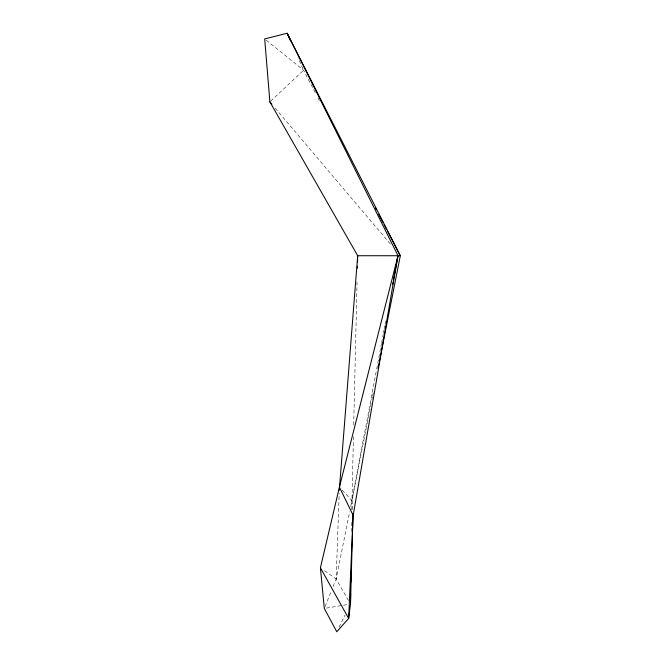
<?xml version="1.0" encoding="UTF-8"?>
<svg xmlns="http://www.w3.org/2000/svg" width="665" height="665" viewBox="0 0 665 665"><rect width="100%" height="100%" fill="white"/><g stroke="black" fill="none" stroke-linecap="round" stroke-linejoin="round"><path stroke-width="0.5" stroke-dasharray="3.33 2.49" d="M351.486 531.651L351.619 522.333M351.785 509.914L353.431 436.273M353.697 424.86L357.105 280.63M333.09 586.53L336.149 578.907L339.192 493.314M350.688 506.705L376.481 369.981M376.681 368.967L380.713 347.537M380.904 346.515L381.477 343.456M381.668 342.433L383.206 334.271M383.397 333.248L383.971 330.189M384.162 329.167L384.935 325.085M385.126 324.063L385.7 321.004M352.666 509.498L351.918 500.604L371.594 401.037M371.793 400.022L372.392 396.972M372.591 395.958L373.198 392.907M348.443 600.487L336.149 578.907L349.665 511.792M325.069 606.53L331.569 590.337M339.034 627.137L344.994 615.15M270.638 101.188L303.564 70.232L298.086 57.905M326.324 608.101L342.442 605.424M343.448 605.25L348.485 604.418M324.553 570.745L336.149 578.907M266.283 40.191L303.564 70.232L316.016 94.106M342.192 490.122L351.918 500.604M275.244 108.196L390.937 244.695M317.928 97.78L319.366 100.54"/><path stroke-width="1" d="M357.546 261.952L357.687 255.726L269.89 101.886L264.695 38.919L287.139 33.25L397.986 255.693L339.408 487.129L320.414 567.827L324.304 608.433L336.748 631.75L348.66 618.417L350.497 604.078L350.638 593.737M350.796 582.349L350.937 572M357.396 268.178L357.446 266.1M350.497 604.078L352.999 513.447M339.3 490.221L357.687 255.726L400.305 255.742L379.424 361.411M393.381 280.181L397.986 255.693L353.173 515.425L348.66 618.417L320.414 567.827M392.608 284.263L392.998 282.226M378.019 368.518L379.017 363.439M269.89 101.886L271.894 104.255M375.401 207.987L376.357 209.824M378.751 214.413L383.065 222.684M384.021 224.521L386.415 229.109M387.371 230.946L400.305 255.742L287.139 33.25L290.514 40.839M339.408 487.129L353.173 515.425"/></g></svg>
